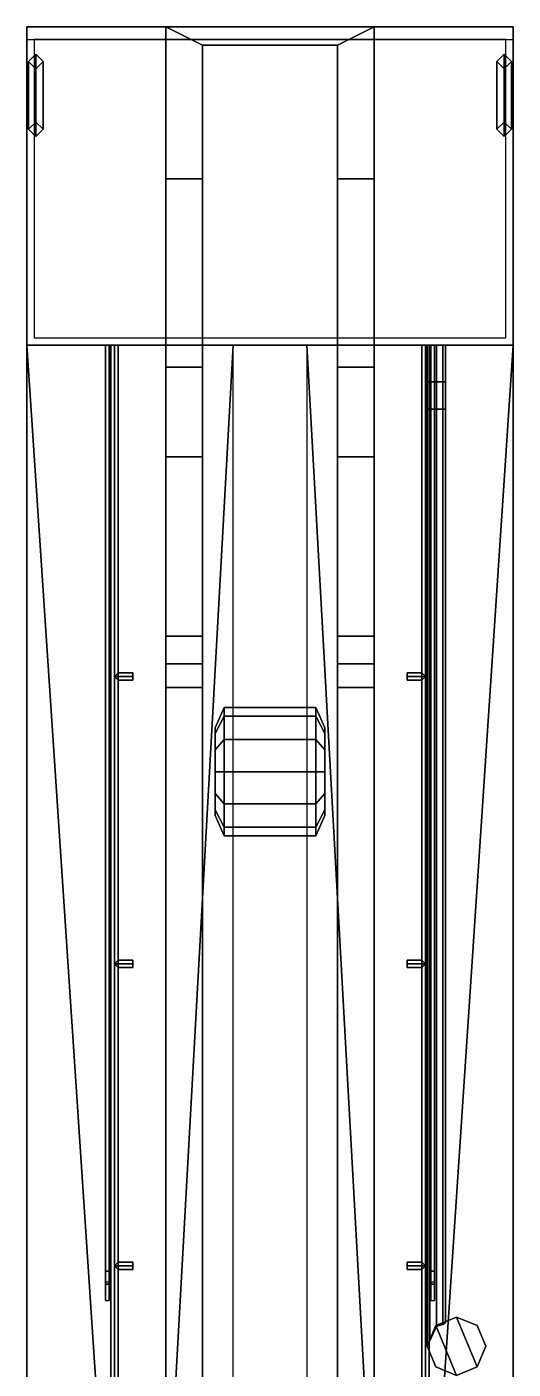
# Model space of a CAD drawing. Extents: x -1.5 to 1.5, y -9 to 9.5.
# Drawn here: x -1.33 to 1.33, y -5.31 to 2.02 of the extents above; entities that cross this region are included whole.
import ezdxf

# ---------------------------------------------------------------- set-up
doc = ezdxf.new("R2010")
doc.units = 0
doc.layers.get('0').update_dxf_attribs({"linetype": 'CONTINUOUS'})

msp = doc.modelspace()

# ---------------------------------------------------------------- linework, layer by layer
at = {"extrusion": (-1, 0, 0)}
for p, q in [((-1.33, 0.28, 1.99), (-0.2011, 0.28, 1.99)), ((0.2011, 0.28, 1.99), (1.33, 0.28, 1.99))]:
    msp.add_line(p, q, dxfattribs=at)
for points in [[(1.33, 2.02, 1.63), (1.33, 2.02, 1.52), (-1.33, 2.02, 1.52), (-1.33, 2.02, 1.63)], [(1.33, 2.02, 1.52), (1.33, 0.28, 1.52), (-1.33, 0.28, 1.52), (-1.33, 2.02, 1.52)], [(-1.33, 1.95, 1.63), (1.33, 1.95, 1.63), (1.33, 2.02, 1.63), (-1.33, 2.02, 1.63)], [(-1.33, 0.28, 1.52), (-1.33, 1.95, 1.63), (-1.33, 2.02, 1.63), (-1.33, 2.02, 1.52)], [(-0.57, 2.02, 0.98), (-0.57, 1.19, 0.98), (-0.57, -0.33, 1.45), (-0.57, 2.02, 1.45)], [(-0.37, 1.92, 0.98), (-0.37, 1.19, 0.98), (-0.57, 1.19, 0.98), (-0.57, 2.02, 0.98)], [(-0.57, 2.02, 1.45), (-0.57, -0.33, 1.45), (-0.37, -0.33, 1.45), (-0.37, 1.92, 1.45)], [(0.57, 2.02, 1.45), (0.57, 2.02, 0.98), (-0.57, 2.02, 0.98), (-0.57, 2.02, 1.45)], [(0.57, 2.02, 0.98), (0.37, 1.92, 0.98), (-0.37, 1.92, 0.98), (-0.57, 2.02, 0.98)], [(-0.57, 2.02, 1.45), (-0.37, 1.92, 1.45), (0.37, 1.92, 1.45), (0.57, 2.02, 1.45)], [(0.57, 2.02, 0.98), (0.57, 1.19, 0.98), (0.37, 1.19, 0.98), (0.37, 1.92, 0.98)], [(0.37, 1.92, 1.45), (0.37, -0.33, 1.45), (0.57, -0.33, 1.45), (0.57, 2.02, 1.45)], [(0.57, -0.33, 1.45), (0.57, 1.19, 0.98), (0.57, 2.02, 0.98), (0.57, 2.02, 1.45)], [(1.33, 1.95, 1.63), (1.33, 0.28, 1.52), (1.33, 2.02, 1.52), (1.33, 2.02, 1.63)], [(-1.29, 1.95, 1.63), (-1.29, 0.32, 1.63), (1.29, 0.32, 1.63), (1.29, 1.95, 1.63)], [(-0.37, -0.33, 1.45), (-0.37, 1.19, 0.98), (-0.37, 1.92, 0.98), (-0.37, 1.92, 1.45)], [(-0.37, 1.92, 1.45), (-0.37, 1.92, 0.98), (0.37, 1.92, 0.98), (0.37, 1.92, 1.45)], [(0.37, 1.92, 0.98), (0.37, 1.19, 0.98), (0.37, -0.33, 1.45), (0.37, 1.92, 1.45)], [(-1.28, 1.87, 0.37), (-1.32, 1.83, 0.41), (-1.32, 1.83, 1.52), (-1.28, 1.87, 1.52)], [(-1.28, 1.42, 0.37), (-1.32, 1.46, 0.41), (-1.32, 1.83, 0.41), (-1.28, 1.87, 0.37)], [(-1.24, 1.83, 0.41), (-1.28, 1.87, 0.37), (-1.28, 1.87, 1.52), (-1.24, 1.83, 1.52)], [(-1.24, 1.46, 0.41), (-1.28, 1.42, 0.37), (-1.28, 1.87, 0.37), (-1.24, 1.83, 0.41)], [(1.28, 1.87, 0.37), (1.24, 1.83, 0.41), (1.24, 1.83, 1.52), (1.28, 1.87, 1.52)], [(1.28, 1.42, 0.37), (1.24, 1.46, 0.41), (1.24, 1.83, 0.41), (1.28, 1.87, 0.37)], [(1.32, 1.83, 0.41), (1.28, 1.87, 0.37), (1.28, 1.87, 1.52), (1.32, 1.83, 1.52)], [(1.32, 1.46, 0.41), (1.28, 1.42, 0.37), (1.28, 1.87, 0.37), (1.32, 1.83, 0.41)], [(-1.32, 1.83, 0.41), (-1.28, 1.79, 0.45), (-1.28, 1.79, 1.52), (-1.32, 1.83, 1.52)], [(-1.32, 1.46, 1.04), (-1.28, 1.5, 1.08), (-1.28, 1.79, 1.08), (-1.32, 1.83, 1.04)], [(-1.28, 1.5, 1), (-1.32, 1.46, 1.04), (-1.32, 1.83, 1.04), (-1.28, 1.79, 1)], [(-1.32, 1.46, 0.71), (-1.28, 1.5, 0.75), (-1.28, 1.79, 0.75), (-1.32, 1.83, 0.71)], [(-1.28, 1.5, 0.67), (-1.32, 1.46, 0.71), (-1.32, 1.83, 0.71), (-1.28, 1.79, 0.67)], [(-1.32, 1.46, 0.41), (-1.28, 1.5, 0.45), (-1.28, 1.79, 0.45), (-1.32, 1.83, 0.41)], [(-1.28, 1.5, 1.33), (-1.32, 1.46, 1.37), (-1.32, 1.83, 1.37), (-1.28, 1.79, 1.33)], [(-1.32, 1.46, 1.37), (-1.28, 1.5, 1.41), (-1.28, 1.79, 1.41), (-1.32, 1.83, 1.37)], [(-1.28, 1.79, 0.45), (-1.24, 1.83, 0.41), (-1.24, 1.83, 1.52), (-1.28, 1.79, 1.52)], [(-1.28, 1.5, 1.08), (-1.24, 1.46, 1.04), (-1.24, 1.83, 1.04), (-1.28, 1.79, 1.08)], [(-1.24, 1.46, 1.04), (-1.28, 1.5, 1), (-1.28, 1.79, 1), (-1.24, 1.83, 1.04)], [(-1.28, 1.5, 0.75), (-1.24, 1.46, 0.71), (-1.24, 1.83, 0.71), (-1.28, 1.79, 0.75)], [(-1.24, 1.46, 0.71), (-1.28, 1.5, 0.67), (-1.28, 1.79, 0.67), (-1.24, 1.83, 0.71)], [(-1.28, 1.5, 0.45), (-1.24, 1.46, 0.41), (-1.24, 1.83, 0.41), (-1.28, 1.79, 0.45)], [(-1.24, 1.46, 1.37), (-1.28, 1.5, 1.33), (-1.28, 1.79, 1.33), (-1.24, 1.83, 1.37)], [(-1.28, 1.5, 1.41), (-1.24, 1.46, 1.37), (-1.24, 1.83, 1.37), (-1.28, 1.79, 1.41)], [(1.24, 1.83, 0.41), (1.28, 1.79, 0.45), (1.28, 1.79, 1.52), (1.24, 1.83, 1.52)], [(1.24, 1.46, 0.41), (1.28, 1.5, 0.45), (1.28, 1.79, 0.45), (1.24, 1.83, 0.41)], [(1.28, 1.5, 0.67), (1.24, 1.46, 0.71), (1.24, 1.83, 0.71), (1.28, 1.79, 0.67)], [(1.24, 1.46, 0.71), (1.28, 1.5, 0.75), (1.28, 1.79, 0.75), (1.24, 1.83, 0.71)], [(1.28, 1.5, 1), (1.24, 1.46, 1.04), (1.24, 1.83, 1.04), (1.28, 1.79, 1)], [(1.24, 1.46, 1.04), (1.28, 1.5, 1.08), (1.28, 1.79, 1.08), (1.24, 1.83, 1.04)], [(1.24, 1.46, 1.37), (1.28, 1.5, 1.41), (1.28, 1.79, 1.41), (1.24, 1.83, 1.37)], [(1.28, 1.5, 1.33), (1.24, 1.46, 1.37), (1.24, 1.83, 1.37), (1.28, 1.79, 1.33)], [(1.28, 1.79, 0.45), (1.32, 1.83, 0.41), (1.32, 1.83, 1.52), (1.28, 1.79, 1.52)], [(1.28, 1.5, 0.45), (1.32, 1.46, 0.41), (1.32, 1.83, 0.41), (1.28, 1.79, 0.45)], [(1.32, 1.46, 0.71), (1.28, 1.5, 0.67), (1.28, 1.79, 0.67), (1.32, 1.83, 0.71)], [(1.28, 1.5, 0.75), (1.32, 1.46, 0.71), (1.32, 1.83, 0.71), (1.28, 1.79, 0.75)], [(1.32, 1.46, 1.04), (1.28, 1.5, 1), (1.28, 1.79, 1), (1.32, 1.83, 1.04)], [(1.28, 1.5, 1.08), (1.32, 1.46, 1.04), (1.32, 1.83, 1.04), (1.28, 1.79, 1.08)], [(1.28, 1.5, 1.41), (1.32, 1.46, 1.37), (1.32, 1.83, 1.37), (1.28, 1.79, 1.41)], [(1.32, 1.46, 1.37), (1.28, 1.5, 1.33), (1.28, 1.79, 1.33), (1.32, 1.83, 1.37)], [(-1.28, 1.5, 0.45), (-1.32, 1.46, 0.41), (-1.32, 1.46, 1.52), (-1.28, 1.5, 1.52)], [(-1.24, 1.46, 0.41), (-1.28, 1.5, 0.45), (-1.28, 1.5, 1.52), (-1.24, 1.46, 1.52)], [(1.28, 1.5, 0.45), (1.24, 1.46, 0.41), (1.24, 1.46, 1.52), (1.28, 1.5, 1.52)], [(1.32, 1.46, 0.41), (1.28, 1.5, 0.45), (1.28, 1.5, 1.52), (1.32, 1.46, 1.52)], [(-1.32, 1.46, 0.41), (-1.28, 1.42, 0.37), (-1.28, 1.42, 1.52), (-1.32, 1.46, 1.52)], [(-1.28, 1.42, 0.37), (-1.24, 1.46, 0.41), (-1.24, 1.46, 1.52), (-1.28, 1.42, 1.52)], [(1.24, 1.46, 0.41), (1.28, 1.42, 0.37), (1.28, 1.42, 1.52), (1.24, 1.46, 1.52)], [(1.28, 1.42, 0.37), (1.32, 1.46, 0.41), (1.32, 1.46, 1.52), (1.28, 1.42, 1.52)], [(-0.57, 1.19, 0.98), (-0.57, 0.16, 0.47), (-0.57, -1.31, 1.32), (-0.57, -0.33, 1.45)], [(-0.37, 1.19, 0.98), (-0.37, 0.16, 0.47), (-0.57, 0.16, 0.47), (-0.57, 1.19, 0.98)], [(-0.37, -1.31, 1.32), (-0.37, 0.16, 0.47), (-0.37, 1.19, 0.98), (-0.37, -0.33, 1.45)], [(0.37, 1.19, 0.98), (0.37, 0.16, 0.47), (0.37, -1.31, 1.32), (0.37, -0.33, 1.45)], [(0.57, 1.19, 0.98), (0.57, 0.16, 0.47), (0.37, 0.16, 0.47), (0.37, 1.19, 0.98)], [(0.57, -1.31, 1.32), (0.57, 0.16, 0.47), (0.57, 1.19, 0.98), (0.57, -0.33, 1.45)], [(-1.33, 0.28, 1.88), (-1.33, -7.75, 1.88), (-1.33, -7.75, 1.99), (-1.33, 0.28, 1.99)], [(1.33, 0.28, 1.88), (1.33, -7.75, 1.88), (-1.33, -7.75, 1.88), (-1.33, 0.28, 1.88)], [(-1.33, 0.28, 1.99), (-1.33, -7.75, 1.99), (-0.8932, -6.8515, 1.99), (-0.8932, -6.29, 1.99)], [(-1.33, 0.28, 1.99), (-0.8932, -6.29, 1.99), (-0.5659, -6.29, 1.99), (-0.2011, 0.28, 1.99)], [(-0.88, 0.28, 2.45), (-0.88, -4.78, 2.09), (-0.9, -4.78, 2.09), (-0.9, 0.28, 2.45)], [(-0.9, 0.28, 2.51), (-0.9, -4.85, 2.15), (-0.88, -4.85, 2.15), (-0.88, 0.28, 2.51)], [(-0.9, 0.28, 2.45), (-0.9, -4.78, 2.09), (-0.9, -4.85, 2.15), (-0.9, 0.28, 2.51)], [(-0.88, -4.85, 2.15), (-0.88, -4.78, 2.09), (-0.88, 0.28, 2.45), (-0.88, 0.28, 2.51)], [(-0.85, 0.28, 3.2), (-0.87, 0.28, 3.18), (-0.87, -7.67, 3.18), (-0.85, -7.67, 3.2)], [(-0.87, 0.28, 3.18), (-0.85, 0.28, 3.16), (-0.85, -7.67, 3.16), (-0.87, -7.67, 3.18)], [(-0.83, 0.28, 3.18), (-0.85, 0.28, 3.2), (-0.85, -7.67, 3.2), (-0.83, -7.67, 3.18)], [(-0.85, 0.28, 3.16), (-0.83, 0.28, 3.18), (-0.83, -7.67, 3.18), (-0.85, -7.67, 3.16)], [(-0.5659, -6.29, 1.99), (-0.5659, -6.8515, 1.99), (-0.2011, -7.75, 1.99), (-0.2011, 0.28, 1.99)], [(0.5659, -6.29, 1.99), (0.8932, -6.29, 1.99), (1.33, 0.28, 1.99), (0.2011, 0.28, 1.99)], [(0.2011, -7.75, 1.99), (0.5659, -6.8515, 1.99), (0.5659, -6.29, 1.99), (0.2011, 0.28, 1.99)], [(0.83, 0.28, 3.18), (0.85, 0.28, 3.16), (0.85, -7.67, 3.16), (0.83, -7.67, 3.18)], [(0.85, 0.28, 3.2), (0.83, 0.28, 3.18), (0.83, -7.67, 3.18), (0.85, -7.67, 3.2)], [(0.85, 0.28, 3.16), (0.87, 0.28, 3.18), (0.87, -7.67, 3.18), (0.85, -7.67, 3.16)], [(0.87, 0.28, 3.18), (0.85, 0.28, 3.2), (0.85, -7.67, 3.2), (0.87, -7.67, 3.18)], [(0.8746, 0.28, 2.7154), (0.86, 0.28, 2.68), (0.86, 0.08, 2.68), (0.8746, 0.08, 2.7154)], [(0.86, 0.28, 2.68), (0.8746, 0.28, 2.6446), (0.8746, 0.08, 2.6446), (0.86, 0.08, 2.68)], [(0.91, 0.28, 2.73), (0.8746, 0.28, 2.7154), (0.8746, 0.08, 2.7154), (0.91, 0.08, 2.73)], [(0.8746, 0.28, 2.6446), (0.91, 0.28, 2.63), (0.91, 0.08, 2.63), (0.8746, 0.08, 2.6446)], [(0.88, 0.28, 2.45), (0.88, -4.78, 2.09), (0.88, -4.85, 2.15), (0.88, 0.28, 2.51)], [(0.9, 0.28, 2.45), (0.9, -4.78, 2.09), (0.88, -4.78, 2.09), (0.88, 0.28, 2.45)], [(0.88, 0.28, 2.51), (0.88, -4.85, 2.15), (0.9, -4.85, 2.15), (0.9, 0.28, 2.51)], [(0.8932, -6.8515, 1.99), (1.33, -7.75, 1.99), (1.33, 0.28, 1.99), (0.8932, -6.29, 1.99)], [(0.9, -4.85, 2.15), (0.9, -4.78, 2.09), (0.9, 0.28, 2.45), (0.9, 0.28, 2.51)], [(0.9454, 0.28, 2.7154), (0.91, 0.28, 2.73), (0.91, 0.08, 2.73), (0.9454, 0.08, 2.7154)], [(0.91, 0.28, 2.63), (0.9454, 0.28, 2.6446), (0.9454, 0.08, 2.6446), (0.91, 0.08, 2.63)], [(0.96, 0.28, 2.68), (0.9454, 0.28, 2.7154), (0.9454, 0.08, 2.7154), (0.96, 0.08, 2.68)], [(0.9454, 0.28, 2.6446), (0.96, 0.28, 2.68), (0.96, 0.08, 2.68), (0.9454, 0.08, 2.6446)], [(1.33, -7.75, 1.99), (1.33, -7.75, 1.88), (1.33, 0.28, 1.88), (1.33, 0.28, 1.99)], [(-0.57, 0.16, 0.47), (-0.57, -6.97, 0.47), (-0.57, -1.46, 1.32), (-0.57, -1.31, 1.32)], [(-0.37, 0.16, 0.47), (-0.37, -6.97, 0.47), (-0.57, -6.97, 0.47), (-0.57, 0.16, 0.47)], [(-0.37, -1.46, 1.32), (-0.37, -6.97, 0.47), (-0.37, 0.16, 0.47), (-0.37, -1.31, 1.32)], [(0.37, 0.16, 0.47), (0.37, -6.97, 0.47), (0.37, -1.46, 1.32), (0.37, -1.31, 1.32)], [(0.57, 0.16, 0.47), (0.57, -6.97, 0.47), (0.37, -6.97, 0.47), (0.37, 0.16, 0.47)], [(0.57, -1.46, 1.32), (0.57, -6.97, 0.47), (0.57, 0.16, 0.47), (0.57, -1.31, 1.32)], [(0.8746, 0.08, 2.7154), (0.86, 0.08, 2.68), (0.86, -0.07, 2.57), (0.8746, -0.07, 2.6054)], [(0.86, 0.08, 2.68), (0.8746, 0.08, 2.6446), (0.8746, -0.07, 2.5346), (0.86, -0.07, 2.57)], [(0.91, 0.08, 2.73), (0.8746, 0.08, 2.7154), (0.8746, -0.07, 2.6054), (0.91, -0.07, 2.62)], [(0.8746, 0.08, 2.6446), (0.91, 0.08, 2.63), (0.91, -0.07, 2.52), (0.8746, -0.07, 2.5346)], [(0.9454, 0.08, 2.7154), (0.91, 0.08, 2.73), (0.91, -0.07, 2.62), (0.9454, -0.07, 2.6054)], [(0.91, 0.08, 2.63), (0.9454, 0.08, 2.6446), (0.9454, -0.07, 2.5346), (0.91, -0.07, 2.52)], [(0.96, 0.08, 2.68), (0.9454, 0.08, 2.7154), (0.9454, -0.07, 2.6054), (0.96, -0.07, 2.57)], [(0.9454, 0.08, 2.6446), (0.96, 0.08, 2.68), (0.96, -0.07, 2.57), (0.9454, -0.07, 2.5346)], [(0.8746, -0.07, 2.6054), (0.86, -0.07, 2.57), (0.86, -5.19, 2.57), (0.8746, -5.16, 2.6054)], [(0.86, -0.07, 2.57), (0.8746, -0.07, 2.5346), (0.8746, -5.16, 2.5346), (0.86, -5.19, 2.57)], [(0.91, -0.07, 2.62), (0.8746, -0.07, 2.6054), (0.8746, -5.16, 2.6054), (0.91, -5.08, 2.62)], [(0.8746, -0.07, 2.5346), (0.91, -0.07, 2.52), (0.91, -5.08, 2.52), (0.8746, -5.16, 2.5346)], [(0.9454, -0.07, 2.6054), (0.91, -0.07, 2.62), (0.91, -5.08, 2.62), (0.9454, -5.07, 2.6054)], [(0.91, -0.07, 2.52), (0.9454, -0.07, 2.5346), (0.9454, -5.07, 2.5346), (0.91, -5.08, 2.52)], [(0.96, -0.07, 2.57), (0.9454, -0.07, 2.6054), (0.9454, -5.07, 2.6054), (0.96, -5.06, 2.57)], [(0.9454, -0.07, 2.5346), (0.96, -0.07, 2.57), (0.96, -5.06, 2.57), (0.9454, -5.07, 2.5346)], [(-0.57, -0.33, 1.45), (-0.57, -1.31, 1.32), (-0.37, -1.31, 1.32), (-0.37, -0.33, 1.45)], [(0.37, -0.33, 1.45), (0.37, -1.31, 1.32), (0.57, -1.31, 1.32), (0.57, -0.33, 1.45)], [(-0.57, -1.31, 1.32), (-0.57, -1.46, 1.32), (-0.37, -1.46, 1.32), (-0.37, -1.31, 1.32)], [(0.37, -1.31, 1.32), (0.37, -1.46, 1.32), (0.57, -1.46, 1.32), (0.57, -1.31, 1.32)], [(-0.57, -1.46, 1.32), (-0.57, -6.97, 0.47), (-0.57, -6.97, 1.45), (-0.57, -1.59, 1.45)], [(-0.37, -1.59, 1.45), (-0.37, -1.46, 1.32), (-0.57, -1.46, 1.32), (-0.57, -1.59, 1.45)], [(-0.37, -6.97, 1.45), (-0.37, -6.97, 0.47), (-0.37, -1.46, 1.32), (-0.37, -1.59, 1.45)], [(0.37, -1.46, 1.32), (0.37, -6.97, 0.47), (0.37, -6.97, 1.45), (0.37, -1.59, 1.45)], [(0.57, -1.59, 1.45), (0.57, -1.46, 1.32), (0.37, -1.46, 1.32), (0.37, -1.59, 1.45)], [(0.57, -6.97, 1.45), (0.57, -6.97, 0.47), (0.57, -1.46, 1.32), (0.57, -1.59, 1.45)], [(-0.83, -1.51, 3.18), (-0.85, -1.53, 3.2), (-0.75, -1.53, 3.2), (-0.75, -1.51, 3.18)], [(-0.85, -1.53, 3.16), (-0.83, -1.51, 3.18), (-0.75, -1.51, 3.18), (-0.75, -1.53, 3.16)], [(-0.85, -1.53, 3.2), (-0.83, -1.55, 3.18), (-0.75, -1.55, 3.18), (-0.75, -1.53, 3.2)], [(-0.83, -1.55, 3.18), (-0.85, -1.53, 3.16), (-0.75, -1.53, 3.16), (-0.75, -1.55, 3.18)], [(0.83, -1.51, 3.18), (0.85, -1.53, 3.16), (0.75, -1.53, 3.16), (0.75, -1.51, 3.18)], [(0.85, -1.53, 3.2), (0.83, -1.51, 3.18), (0.75, -1.51, 3.18), (0.75, -1.53, 3.2)], [(0.85, -1.53, 3.16), (0.83, -1.55, 3.18), (0.75, -1.55, 3.18), (0.75, -1.53, 3.16)], [(0.83, -1.55, 3.18), (0.85, -1.53, 3.2), (0.75, -1.53, 3.2), (0.75, -1.55, 3.18)], [(-0.57, -1.59, 1.45), (-0.57, -6.97, 1.45), (-0.37, -6.97, 1.45), (-0.37, -1.59, 1.45)], [(0.37, -1.59, 1.45), (0.37, -6.97, 1.45), (0.57, -6.97, 1.45), (0.57, -1.59, 1.45)], [(-0.3, -1.81, 1.55), (-0.3, -1.8422, 1.67), (-0.25, -1.7469, 1.725), (-0.25, -1.7, 1.55)], [(-0.3, -1.8422, 1.43), (-0.3, -1.81, 1.55), (-0.25, -1.7, 1.55), (-0.25, -1.7469, 1.375)], [(-0.3, -1.8422, 1.67), (-0.3, -1.93, 1.7578), (-0.25, -1.875, 1.8531), (-0.25, -1.7469, 1.725)], [(-0.3, -1.93, 1.3422), (-0.3, -1.8422, 1.43), (-0.25, -1.7469, 1.375), (-0.25, -1.875, 1.2469)], [(0.25, -1.7469, 1.725), (0.25, -1.7, 1.55), (-0.25, -1.7, 1.55), (-0.25, -1.7469, 1.725)], [(0.25, -1.7, 1.55), (0.25, -1.7469, 1.375), (-0.25, -1.7469, 1.375), (-0.25, -1.7, 1.55)], [(0.25, -1.875, 1.8531), (0.25, -1.7469, 1.725), (-0.25, -1.7469, 1.725), (-0.25, -1.875, 1.8531)], [(0.25, -1.7469, 1.375), (0.25, -1.875, 1.2469), (-0.25, -1.875, 1.2469), (-0.25, -1.7469, 1.375)], [(0.3, -1.8422, 1.67), (0.3, -1.81, 1.55), (0.25, -1.7, 1.55), (0.25, -1.7469, 1.725)], [(0.3, -1.81, 1.55), (0.3, -1.8422, 1.43), (0.25, -1.7469, 1.375), (0.25, -1.7, 1.55)], [(0.3, -1.93, 1.7578), (0.3, -1.8422, 1.67), (0.25, -1.7469, 1.725), (0.25, -1.875, 1.8531)], [(0.3, -1.8422, 1.43), (0.3, -1.93, 1.3422), (0.25, -1.875, 1.2469), (0.25, -1.7469, 1.375)], [(-0.3, -1.81, 1.55), (-0.3, -2.2578, 1.67), (-0.3, -2.17, 1.7578), (-0.3, -1.8422, 1.67)], [(-0.3, -1.8422, 1.43), (-0.3, -2.29, 1.55), (-0.3, -2.2578, 1.67), (-0.3, -1.81, 1.55)], [(0.3, -1.8422, 1.67), (0.3, -2.29, 1.55), (0.3, -2.2578, 1.43), (0.3, -1.81, 1.55)], [(0.3, -1.81, 1.55), (0.3, -2.2578, 1.43), (0.3, -2.17, 1.3422), (0.3, -1.8422, 1.43)], [(-0.3, -1.8422, 1.67), (-0.3, -2.17, 1.7578), (-0.3, -2.05, 1.79), (-0.3, -1.93, 1.7578)], [(-0.3, -1.93, 1.3422), (-0.3, -2.2578, 1.43), (-0.3, -2.29, 1.55), (-0.3, -1.8422, 1.43)], [(-0.3, -1.93, 1.7578), (-0.3, -2.05, 1.79), (-0.25, -2.05, 1.9), (-0.25, -1.875, 1.8531)], [(-0.3, -2.05, 1.31), (-0.3, -1.93, 1.3422), (-0.25, -1.875, 1.2469), (-0.25, -2.05, 1.2)], [(0.25, -2.05, 1.9), (0.25, -1.875, 1.8531), (-0.25, -1.875, 1.8531), (-0.25, -2.05, 1.9)], [(0.25, -1.875, 1.2469), (0.25, -2.05, 1.2), (-0.25, -2.05, 1.2), (-0.25, -1.875, 1.2469)], [(0.3, -2.05, 1.79), (0.3, -1.93, 1.7578), (0.25, -1.875, 1.8531), (0.25, -2.05, 1.9)], [(0.3, -1.93, 1.3422), (0.3, -2.05, 1.31), (0.25, -2.05, 1.2), (0.25, -1.875, 1.2469)], [(0.3, -1.93, 1.7578), (0.3, -2.2578, 1.67), (0.3, -2.29, 1.55), (0.3, -1.8422, 1.67)], [(0.3, -1.8422, 1.43), (0.3, -2.17, 1.3422), (0.3, -2.05, 1.31), (0.3, -1.93, 1.3422)], [(-0.3, -2.05, 1.31), (-0.3, -2.17, 1.3422), (-0.3, -2.2578, 1.43), (-0.3, -1.93, 1.3422)], [(0.3, -2.05, 1.79), (0.3, -2.17, 1.7578), (0.3, -2.2578, 1.67), (0.3, -1.93, 1.7578)], [(-0.3, -2.05, 1.79), (-0.3, -2.17, 1.7578), (-0.25, -2.225, 1.8531), (-0.25, -2.05, 1.9)], [(-0.3, -2.17, 1.3422), (-0.3, -2.05, 1.31), (-0.25, -2.05, 1.2), (-0.25, -2.225, 1.2469)], [(0.25, -2.225, 1.8531), (0.25, -2.05, 1.9), (-0.25, -2.05, 1.9), (-0.25, -2.225, 1.8531)], [(0.25, -2.05, 1.2), (0.25, -2.225, 1.2469), (-0.25, -2.225, 1.2469), (-0.25, -2.05, 1.2)], [(0.3, -2.17, 1.7578), (0.3, -2.05, 1.79), (0.25, -2.05, 1.9), (0.25, -2.225, 1.8531)], [(0.3, -2.05, 1.31), (0.3, -2.17, 1.3422), (0.25, -2.225, 1.2469), (0.25, -2.05, 1.2)], [(-0.3, -2.17, 1.7578), (-0.3, -2.2578, 1.67), (-0.25, -2.3531, 1.725), (-0.25, -2.225, 1.8531)], [(-0.3, -2.2578, 1.43), (-0.3, -2.17, 1.3422), (-0.25, -2.225, 1.2469), (-0.25, -2.3531, 1.375)], [(0.3, -2.2578, 1.67), (0.3, -2.17, 1.7578), (0.25, -2.225, 1.8531), (0.25, -2.3531, 1.725)], [(0.3, -2.17, 1.3422), (0.3, -2.2578, 1.43), (0.25, -2.3531, 1.375), (0.25, -2.225, 1.2469)], [(-0.3, -2.2578, 1.67), (-0.3, -2.29, 1.55), (-0.25, -2.4, 1.55), (-0.25, -2.3531, 1.725)], [(-0.3, -2.29, 1.55), (-0.3, -2.2578, 1.43), (-0.25, -2.3531, 1.375), (-0.25, -2.4, 1.55)], [(0.25, -2.3531, 1.725), (0.25, -2.225, 1.8531), (-0.25, -2.225, 1.8531), (-0.25, -2.3531, 1.725)], [(0.25, -2.225, 1.2469), (0.25, -2.3531, 1.375), (-0.25, -2.3531, 1.375), (-0.25, -2.225, 1.2469)], [(0.3, -2.29, 1.55), (0.3, -2.2578, 1.67), (0.25, -2.3531, 1.725), (0.25, -2.4, 1.55)], [(0.3, -2.2578, 1.43), (0.3, -2.29, 1.55), (0.25, -2.4, 1.55), (0.25, -2.3531, 1.375)], [(0.25, -2.4, 1.55), (0.25, -2.3531, 1.725), (-0.25, -2.3531, 1.725), (-0.25, -2.4, 1.55)], [(0.25, -2.3531, 1.375), (0.25, -2.4, 1.55), (-0.25, -2.4, 1.55), (-0.25, -2.3531, 1.375)], [(-0.83, -3.08, 3.18), (-0.85, -3.1, 3.2), (-0.75, -3.1, 3.2), (-0.75, -3.08, 3.18)], [(-0.85, -3.1, 3.16), (-0.83, -3.08, 3.18), (-0.75, -3.08, 3.18), (-0.75, -3.1, 3.16)], [(0.83, -3.08, 3.18), (0.85, -3.1, 3.16), (0.75, -3.1, 3.16), (0.75, -3.08, 3.18)], [(0.85, -3.1, 3.2), (0.83, -3.08, 3.18), (0.75, -3.08, 3.18), (0.75, -3.1, 3.2)], [(-0.85, -3.1, 3.2), (-0.83, -3.12, 3.18), (-0.75, -3.12, 3.18), (-0.75, -3.1, 3.2)], [(-0.83, -3.12, 3.18), (-0.85, -3.1, 3.16), (-0.75, -3.1, 3.16), (-0.75, -3.12, 3.18)], [(0.85, -3.1, 3.16), (0.83, -3.12, 3.18), (0.75, -3.12, 3.18), (0.75, -3.1, 3.16)], [(0.83, -3.12, 3.18), (0.85, -3.1, 3.2), (0.75, -3.1, 3.2), (0.75, -3.12, 3.18)], [(-0.83, -4.73, 3.18), (-0.85, -4.75, 3.2), (-0.75, -4.75, 3.2), (-0.75, -4.73, 3.18)], [(-0.85, -4.75, 3.16), (-0.83, -4.73, 3.18), (-0.75, -4.73, 3.18), (-0.75, -4.75, 3.16)], [(-0.85, -4.75, 3.2), (-0.83, -4.77, 3.18), (-0.75, -4.77, 3.18), (-0.75, -4.75, 3.2)], [(-0.83, -4.77, 3.18), (-0.85, -4.75, 3.16), (-0.75, -4.75, 3.16), (-0.75, -4.77, 3.18)], [(0.83, -4.73, 3.18), (0.85, -4.75, 3.16), (0.75, -4.75, 3.16), (0.75, -4.73, 3.18)], [(0.85, -4.75, 3.2), (0.83, -4.73, 3.18), (0.75, -4.73, 3.18), (0.75, -4.75, 3.2)], [(0.85, -4.75, 3.16), (0.83, -4.77, 3.18), (0.75, -4.77, 3.18), (0.75, -4.75, 3.16)], [(0.83, -4.77, 3.18), (0.85, -4.75, 3.2), (0.75, -4.75, 3.2), (0.75, -4.77, 3.18)], [(-0.88, -4.78, 2.09), (-0.88, -4.84, 1.99), (-0.9, -4.84, 1.99), (-0.9, -4.78, 2.09)], [(-0.9, -4.78, 2.09), (-0.9, -4.84, 1.99), (-0.9, -4.94, 1.99), (-0.9, -4.85, 2.15)], [(-0.88, -4.94, 1.99), (-0.88, -4.84, 1.99), (-0.88, -4.78, 2.09), (-0.88, -4.85, 2.15)], [(0.88, -4.78, 2.09), (0.88, -4.84, 1.99), (0.88, -4.94, 1.99), (0.88, -4.85, 2.15)], [(0.9, -4.78, 2.09), (0.9, -4.84, 1.99), (0.88, -4.84, 1.99), (0.88, -4.78, 2.09)], [(0.9, -4.94, 1.99), (0.9, -4.84, 1.99), (0.9, -4.78, 2.09), (0.9, -4.85, 2.15)], [(-0.9, -4.85, 2.15), (-0.9, -4.94, 1.99), (-0.88, -4.94, 1.99), (-0.88, -4.85, 2.15)], [(0.88, -4.85, 2.15), (0.88, -4.94, 1.99), (0.9, -4.94, 1.99), (0.9, -4.85, 2.15)], [(1.02, -5.03, 1.99), (0.9069, -5.0769, 1.99), (0.9069, -5.0769, 2.77), (1.02, -5.03, 2.77)], [(1.1331, -5.3031, 2.77), (1.02, -5.03, 2.77), (0.9069, -5.0769, 2.77), (1.02, -5.35, 2.77)], [(1.1331, -5.0769, 1.99), (1.02, -5.03, 1.99), (1.02, -5.03, 2.77), (1.1331, -5.0769, 2.77)], [(1.18, -5.19, 2.77), (1.1331, -5.0769, 2.77), (1.02, -5.03, 2.77), (1.1331, -5.3031, 2.77)], [(0.9069, -5.0769, 1.99), (0.86, -5.19, 1.99), (0.86, -5.19, 2.77), (0.9069, -5.0769, 2.77)], [(1.02, -5.35, 2.77), (0.9069, -5.0769, 2.77), (0.86, -5.19, 2.77), (0.9069, -5.3031, 2.77)], [(1.18, -5.19, 1.99), (1.1331, -5.0769, 1.99), (1.1331, -5.0769, 2.77), (1.18, -5.19, 2.77)], [(0.86, -5.19, 1.99), (0.9069, -5.3031, 1.99), (0.9069, -5.3031, 2.77), (0.86, -5.19, 2.77)], [(1.1331, -5.3031, 1.99), (1.18, -5.19, 1.99), (1.18, -5.19, 2.77), (1.1331, -5.3031, 2.77)], [(0.9069, -5.3031, 1.99), (1.02, -5.35, 1.99), (1.02, -5.35, 2.77), (0.9069, -5.3031, 2.77)], [(1.02, -5.35, 1.99), (1.1331, -5.3031, 1.99), (1.1331, -5.3031, 2.77), (1.02, -5.35, 2.77)]]:
    msp.add_3dface(points)

doc.saveas('drawing.dxf')
